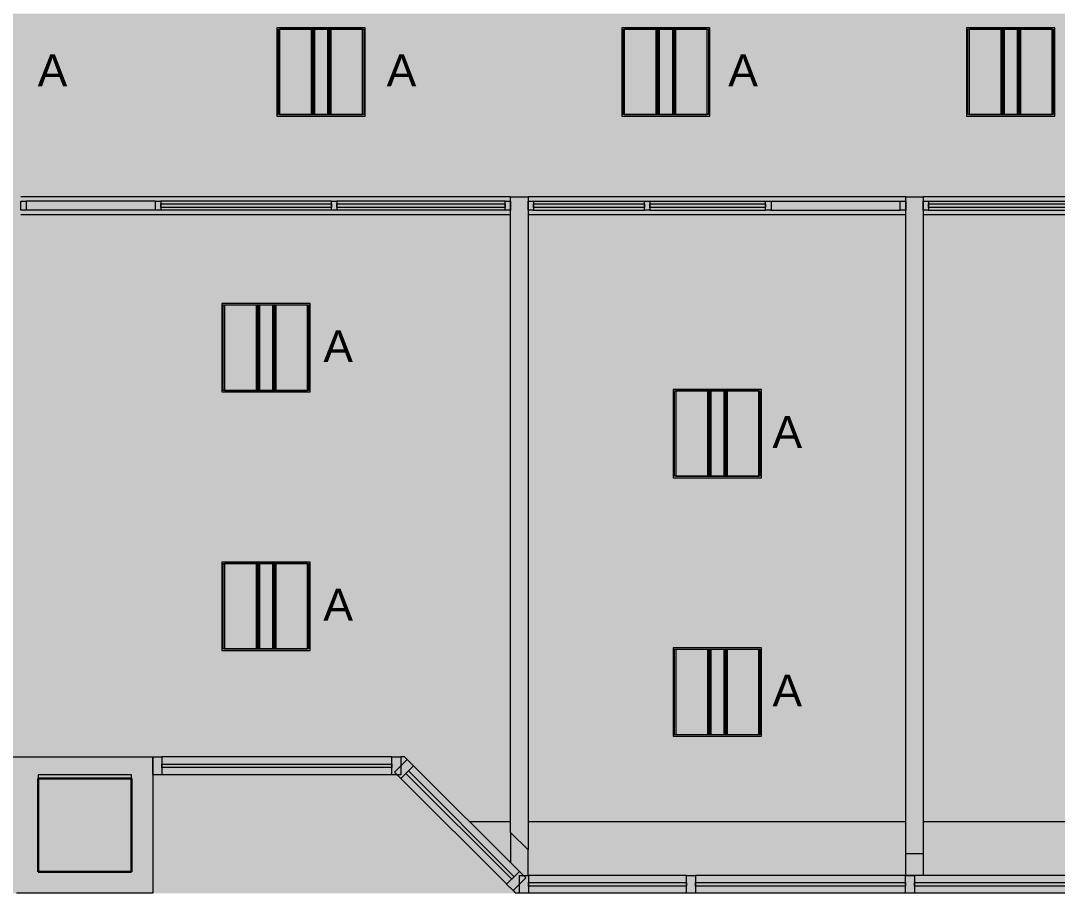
# Model space of a CAD drawing. Header units: inches. Extents: x -1196 to 1003, y -7097 to -4899.
# Drawn here: x -113.9 to 174.7, y -7097.3 to -6854.2 of the extents above; entities that cross this region are included whole.
import ezdxf

# ---------------------------------------------------------------- set-up
doc = ezdxf.new("R2010")
doc.units = ezdxf.units.IN
doc.header["$MEASUREMENT"] = 0
for name, color, linetype, lineweight in [('A-CLNG', 13, 'Continuous', 13), ('A-DETL-GENF', 92, 'Continuous', 9), ('A-GLAZ-CURT', 52, 'Continuous', 9), ('A-GLAZ-CWMG', 51, 'Continuous', 9), ('A-WALL', 113, 'Continuous', 9), ('E-LITE-EQPM', 33, 'Continuous', 9), ('E-LITE-EQPM-IDEN', 33, 'Continuous', 9), ('I-WALL', 2, 'Continuous', 9), ('S-COLS', 52, 'Continuous', 9)]:
    doc.layers.add(name, color=color, linetype=linetype, lineweight=lineweight)
doc.styles.add('Arial', font='arial.ttf', dxfattribs={"height": 8.851796})

# ---------------------------------------------------------------- blocks, each defined once
blk = doc.blocks.new('System Panel - Glazed-5269469-FIRST FLOOR RCP')
at = {"layer": 'A-GLAZ-CURT', "lineweight": 13}
for p, q in [((-20.83, -0.5), (-20.83, 0.5)), ((-20.83, 0.5), (20.83, 0.5)), ((20.83, 0.5), (20.83, -0.5)), ((20.83, -0.5), (-20.83, -0.5))]:
    blk.add_line(p, q, dxfattribs=at)
blk = doc.blocks.new('System Panel - Glazed-5269535-FIRST FLOOR RCP')
at = {"layer": 'A-GLAZ-CURT', "lineweight": 13}
for p, q in [((-32.02, -0.5), (-32.02, 0.5)), ((-32.02, 0.5), (32.02, 0.5)), ((32.02, 0.5), (32.02, -0.5)), ((32.02, -0.5), (-32.02, -0.5))]:
    blk.add_line(p, q, dxfattribs=at)
blk = doc.blocks.new('Rectangular Mullion - 2_5_ x 5_ rectangular-5269405-FIRST FLOOR RCP')
at = {"layer": 'A-GLAZ-CWMG', "lineweight": 20}
for p, q in [((0, 2.5), (-2.5, 2.5)), ((-2.5, 2.5), (-2.5, -2.5)), ((0, -2.5), (0, 2.5)), ((-2.5, -2.5), (0, -2.5))]:
    blk.add_line(p, q, dxfattribs=at)
blk = doc.blocks.new('Rectangular Mullion - 2_5_ x 5_ rectangular-4881059-FIRST FLOOR RCP')
at = {"layer": 'A-GLAZ-CWMG'}
for p, q in [((-1162.06, -5003.81), (-1162.06, -4939.78)), ((-1157.06, -5003.81), (-1157.06, -4939.78))]:
    blk.add_line(p, q, dxfattribs=at)
blk = doc.blocks.new('Rectangular Mullion - 2_5_ x 5_ rectangular-5269406-FIRST FLOOR RCP')
at = {"layer": 'A-GLAZ-CWMG', "lineweight": 20}
for p, q in [((-2.5, 2.5), (0, 2.5)), ((-2.5, -2.5), (-2.5, 2.5)), ((0, 2.5), (0, -2.5)), ((0, -2.5), (-2.5, -2.5))]:
    blk.add_line(p, q, dxfattribs=at)
blk = doc.blocks.new('Rectangular Mullion - 2_5_ x 5_ rectangular-4881012-FIRST FLOOR RCP')
at = {"layer": 'A-GLAZ-CWMG'}
for p, q in [((-91.56, -4901.78), (-62.1, -4931.24)), ((-95.1, -4905.31), (-65.63, -4934.78))]:
    blk.add_line(p, q, dxfattribs=at)
blk = doc.blocks.new('Rectangular Mullion - 2_5_ x 5_ rectangular-4899169-FIRST FLOOR RCP')
at = {"layer": 'A-GLAZ-CWMG'}
for p, q in [((71.47, -7092.28), (27.47, -7092.28)), ((71.47, -7097.28), (27.47, -7097.28))]:
    blk.add_line(p, q, dxfattribs=at)
blk = doc.blocks.new('Concrete-Rectangular-Column - 26 x26-4883016-FIRST FLOOR RCP')
at = {"layer": 'S-COLS', "lineweight": 30}
for p, q in [((-13, 13), (13, 13)), ((-13, -13), (-13, 13)), ((13, 13), (13, -13)), ((13, -13), (-13, -13))]:
    blk.add_line(p, q, dxfattribs=at)
blk = doc.blocks.new('System Panel - Glazed-5274685-FIRST FLOOR RCP')
at = {"layer": 'A-GLAZ-CURT', "lineweight": 13}
for p, q in [((-29.2, -0.5), (-29.2, 0.5)), ((-29.2, 0.5), (29.2, 0.5)), ((29.2, 0.5), (29.2, -0.5)), ((29.2, -0.5), (-29.2, -0.5))]:
    blk.add_line(p, q, dxfattribs=at)
blk = doc.blocks.new('System Panel - Glazed-5274686-FIRST FLOOR RCP')
at = {"layer": 'A-GLAZ-CURT', "lineweight": 13}
for p, q in [((-29.25, -0.5), (-29.25, 0.5)), ((-29.25, 0.5), (29.25, 0.5)), ((29.25, 0.5), (29.25, -0.5)), ((29.25, -0.5), (-29.25, -0.5))]:
    blk.add_line(p, q, dxfattribs=at)
blk = doc.blocks.new('Rectangular Mullion - 2_5_ x 5_ rectangular-V50-FIRST FLOOR RCP')
at = {"layer": 'A-GLAZ-CWMG'}
for p, q in [((193.37, -7092.28), (137.41, -7092.28)), ((193.37, -7097.28), (134.98, -7097.28))]:
    blk.add_line(p, q, dxfattribs=at)
blk = doc.blocks.new('System Panel - Glazed-5274687-FIRST FLOOR RCP')
at = {"layer": 'A-GLAZ-CURT', "lineweight": 13}
for p, q in [((-22, -0.5), (-22, 0.5)), ((-22, 0.5), (22, 0.5)), ((22, 0.5), (22, -0.5)), ((22, -0.5), (-22, -0.5))]:
    blk.add_line(p, q, dxfattribs=at)
blk = doc.blocks.new('Rectangular Mullion - 2_5_ x 5_ rectangular-V51-FIRST FLOOR RCP')
at = {"layer": 'A-GLAZ-CWMG'}
for p, q in [((132.47, -7092.28), (73.97, -7092.28)), ((132.47, -7094.28), (132.47, -7092.28)), ((132.47, -7097.28), (132.47, -7095.28)), ((132.47, -7097.28), (73.97, -7097.28))]:
    blk.add_line(p, q, dxfattribs=at)
blk = doc.blocks.new('Rectangular Mullion - 2_5_ x 5_ rectangular-5269403-FIRST FLOOR RCP')
at = {"layer": 'A-GLAZ-CWMG', "lineweight": 20}
for p, q in [((1.25, 2.5), (-1.25, 2.5)), ((-1.25, 2.5), (-1.25, -2.5)), ((1.25, -2.5), (1.25, 2.5)), ((-1.25, -2.5), (1.25, -2.5))]:
    blk.add_line(p, q, dxfattribs=at)
blk = doc.blocks.new('Rectangular Mullion - 1_5_ x 2_5_ rectangular-5299781-FIRST FLOOR RCP')
at = {"layer": 'A-GLAZ-CWMG', "lineweight": 20}
for p, q in [((-1.5, 1.25), (0, 1.25)), ((-1.5, -1.25), (-1.5, 1.25)), ((0, 1.25), (0, -1.25)), ((0, -1.25), (-1.5, -1.25))]:
    blk.add_line(p, q, dxfattribs=at)
blk = doc.blocks.new('System Panel - Glazed-5299843-FIRST FLOOR RCP')
at = {"layer": 'A-GLAZ-CURT', "lineweight": 13}
for p, q in [((-21.94, -0.5), (-21.94, 0.5)), ((-21.94, 0.5), (21.94, 0.5)), ((21.94, 0.5), (21.94, -0.5)), ((21.94, -0.5), (-21.94, -0.5))]:
    blk.add_line(p, q, dxfattribs=at)
blk = doc.blocks.new('Rectangular Mullion - 1_5_ x 2_5_ rectangular-5263886-FIRST FLOOR RCP')
at = {"layer": 'A-GLAZ-CWMG'}
for p, q in [((138.91, -6904.46), (182.8, -6904.46)), ((138.91, -6906.96), (182.8, -6906.96))]:
    blk.add_line(p, q, dxfattribs=at)
blk = doc.blocks.new('Rectangular Mullion - 1_5_ x 2_5_ rectangular-5258935-FIRST FLOOR RCP')
at = {"layer": 'A-GLAZ-CWMG'}
for p, q in [((-513.1, -5083.05), (-477.1, -5083.05)), ((-513.1, -5085.55), (-477.1, -5085.55))]:
    blk.add_line(p, q, dxfattribs=at)
blk = doc.blocks.new('Rectangular Mullion - 1_5_ x 2_5_ rectangular-5264475-FIRST FLOOR RCP')
at = {"layer": 'A-GLAZ-CWMG'}
for p, q in [((61.29, -6904.46), (93.54, -6904.46)), ((61.29, -6906.96), (93.54, -6906.96))]:
    blk.add_line(p, q, dxfattribs=at)
blk = doc.blocks.new('System Panel - Glazed-5299846-FIRST FLOOR RCP')
at = {"layer": 'A-GLAZ-CURT', "lineweight": 13}
for p, q in [((-15.44, -0.5), (-15.44, 0.5)), ((-15.44, 0.5), (15.44, 0.5)), ((15.44, 0.5), (15.44, -0.5)), ((15.44, -0.5), (-15.44, -0.5))]:
    blk.add_line(p, q, dxfattribs=at)
blk = doc.blocks.new('Rectangular Mullion - 1_5_ x 2_5_ rectangular-5299771-FIRST FLOOR RCP')
at = {"layer": 'A-GLAZ-CWMG', "lineweight": 20}
for p, q in [((0.75, 1.25), (-0.75, 1.25)), ((-0.75, 1.25), (-0.75, -1.25)), ((0.75, -1.25), (0.75, 1.25)), ((-0.75, -1.25), (0.75, -1.25))]:
    blk.add_line(p, q, dxfattribs=at)
blk = doc.blocks.new('Rectangular Mullion - 1_5_ x 2_5_ rectangular-5299784-FIRST FLOOR RCP')
at = {"layer": 'A-GLAZ-CWMG', "lineweight": 20}
for p, q in [((0, 1.25), (-1.5, 1.25)), ((-1.5, 1.25), (-1.5, -1.25)), ((0, -1.25), (0, 1.25)), ((-1.5, -1.25), (0, -1.25))]:
    blk.add_line(p, q, dxfattribs=at)
blk = doc.blocks.new('System Panel - Glazed-5299847-FIRST FLOOR RCP')
at = {"layer": 'A-GLAZ-CURT', "lineweight": 13}
for p, q in [((-16.125, -0.5), (-16.125, 0.5)), ((-16.125, 0.5), (16.125, 0.5)), ((16.125, 0.5), (16.125, -0.5)), ((16.125, -0.5), (-16.125, -0.5))]:
    blk.add_line(p, q, dxfattribs=at)
blk = doc.blocks.new('Rectangular Mullion - 1_5_ x 2_5_ rectangular-5264478-FIRST FLOOR RCP')
at = {"layer": 'A-GLAZ-CWMG'}
for p, q in [((28.91, -6904.46), (59.79, -6904.46)), ((28.91, -6906.96), (59.79, -6906.96))]:
    blk.add_line(p, q, dxfattribs=at)
blk = doc.blocks.new('Rectangular Mullion - 1_5_ x 2_5_ rectangular-5299811-FIRST FLOOR RCP')
at = {"layer": 'A-GLAZ-CWMG', "lineweight": 20}
for p, q in [((0.75, 1.25), (-0.75, 1.25)), ((-0.75, 1.25), (-0.75, -1.25)), ((0.75, -1.25), (0.75, 1.25)), ((-0.75, -1.25), (0.75, -1.25))]:
    blk.add_line(p, q, dxfattribs=at)
blk = doc.blocks.new('Rectangular Mullion - 1_5_ x 2_5_ rectangular-5258732-FIRST FLOOR RCP')
at = {"layer": 'A-GLAZ-CWMG'}
for p, q in [((-281.79, -5083.05), (-317.79, -5083.05)), ((-281.79, -5085.55), (-317.79, -5085.55))]:
    blk.add_line(p, q, dxfattribs=at)
blk = doc.blocks.new('Rectangular Mullion - 1_5_ x 2_5_ rectangular-5299777-FIRST FLOOR RCP')
at = {"layer": 'A-GLAZ-CWMG', "lineweight": 20}
for p, q in [((-1.5, 1.25), (0, 1.25)), ((-1.5, -1.25), (-1.5, 1.25)), ((0, 1.25), (0, -1.25)), ((0, -1.25), (-1.5, -1.25))]:
    blk.add_line(p, q, dxfattribs=at)
blk = doc.blocks.new('Rectangular Mullion - 1_5_ x 2_5_ rectangular-5265601-FIRST FLOOR RCP')
at = {"layer": 'A-GLAZ-CWMG'}
for p, q in [((-27.37, -6904.46), (-74.87, -6904.46)), ((-27.37, -6906.96), (-74.87, -6906.96))]:
    blk.add_line(p, q, dxfattribs=at)
blk = doc.blocks.new('System Panel - Glazed-5299851-FIRST FLOOR RCP')
at = {"layer": 'A-GLAZ-CURT', "lineweight": 13}
for p, q in [((-23.46, -0.5), (-23.46, 0.5)), ((-23.46, 0.5), (23.46, 0.5)), ((23.46, 0.5), (23.46, -0.5)), ((23.46, -0.5), (-23.46, -0.5))]:
    blk.add_line(p, q, dxfattribs=at)
blk = doc.blocks.new('Rectangular Mullion - 1_5_ x 2_5_ rectangular-5299765-FIRST FLOOR RCP')
at = {"layer": 'A-GLAZ-CWMG', "lineweight": 20}
for p, q in [((0.75, 1.25), (-0.75, 1.25)), ((-0.75, 1.25), (-0.75, -1.25)), ((0.75, -1.25), (0.75, 1.25)), ((-0.75, -1.25), (0.75, -1.25))]:
    blk.add_line(p, q, dxfattribs=at)
blk = doc.blocks.new('Rectangular Mullion - 1_5_ x 2_5_ rectangular-5299780-FIRST FLOOR RCP')
at = {"layer": 'A-GLAZ-CWMG', "lineweight": 20}
for p, q in [((0, 1.25), (-1.5, 1.25)), ((-1.5, 1.25), (-1.5, -1.25)), ((0, -1.25), (0, 1.25)), ((-1.5, -1.25), (0, -1.25))]:
    blk.add_line(p, q, dxfattribs=at)
blk = doc.blocks.new('System Panel - Glazed-5299852-FIRST FLOOR RCP')
at = {"layer": 'A-GLAZ-CURT', "lineweight": 13}
for p, q in [((-23.75, -0.5), (-23.75, 0.5)), ((-23.75, 0.5), (23.75, 0.5)), ((23.75, 0.5), (23.75, -0.5)), ((23.75, -0.5), (-23.75, -0.5))]:
    blk.add_line(p, q, dxfattribs=at)
blk = doc.blocks.new('Rectangular Mullion - 1_5_ x 2_5_ rectangular-5265604-FIRST FLOOR RCP')
at = {"layer": 'A-GLAZ-CWMG'}
for p, q in [((21.04, -6904.46), (-25.87, -6904.46)), ((21.04, -6906.96), (-25.87, -6906.96))]:
    blk.add_line(p, q, dxfattribs=at)
blk = doc.blocks.new('Rectangular Mullion - 1_5_ x 2_5_ rectangular-5299828-FIRST FLOOR RCP')
at = {"layer": 'A-GLAZ-CWMG', "lineweight": 20}
for p, q in [((0.75, 1.25), (-0.75, 1.25)), ((-0.75, 1.25), (-0.75, -1.25)), ((0.75, -1.25), (0.75, 1.25)), ((-0.75, -1.25), (0.75, -1.25))]:
    blk.add_line(p, q, dxfattribs=at)
blk = doc.blocks.new('L-Recessed-Axis-Plano - 2 X 2-4550865-FIRST FLOOR RCP')
at = {"layer": 'E-LITE-EQPM'}
for p, q in [((11.91, 11.87), (-11.91, 11.87)), ((-11.91, 11.87), (-11.91, -11.88)), ((-11.88, -11.56), (-11.88, 11.56)), ((-11.88, 11.56), (11.87, 11.56)), ((11.87, 11.56), (11.87, -11.56)), ((11.91, -11.88), (11.91, 11.87)), ((-11.88, 2.74), (11.87, 2.74)), ((11.87, 2.51), (-11.88, 2.51)), ((-11.88, 2.3), (11.87, 2.3)), ((-11.88, 2.2), (11.87, 2.2)), ((-11.88, 1.83), (11.87, 1.83)), ((-11.88, -1.83), (11.87, -1.83)), ((-11.88, -2.2), (11.87, -2.2)), ((-11.88, -2.3), (11.87, -2.3)), ((-11.88, -2.51), (11.87, -2.51)), ((-11.88, -2.74), (11.87, -2.74)), ((-11.91, -11.88), (11.91, -11.88)), ((11.87, -11.56), (-11.88, -11.56))]:
    blk.add_line(p, q, dxfattribs=at)

msp = doc.modelspace()

# ---------------------------------------------------------------- hatches: boundary and pattern name
at = {"layer": 'A-DETL-GENF'}
h = msp.add_hatch(color=253, dxfattribs=at)
h.paths.add_polyline_path([(-96.31, -7097.28), (1002.44, -7097.28), (1002.44, -5859.78), (322.42, -5859.78), (322.44, -6330.92), (683.59, -6330.92), (683.59, -6624.92), (559.5, -6624.92), (559.5, -6380.94), (274.94, -6380.94), (274.94, -6852.28), (-475.06, -6852.28), (-475.06, -7097.28), (-115.06, -7097.28)], flags=0)
h.paths.add_polyline_path([(607.07, -6718.44), (607.07, -6718.44), (607.07, -6718.11)], flags=0)
h.paths.add_polyline_path([(703.07, -6718.44), (703.07, -6718.44), (703.07, -6718.11)], flags=0)
h.paths.add_polyline_path([(415.07, -6718.44), (415.07, -6718.44), (415.07, -6718.11)], flags=0)
h.paths.add_polyline_path([(511.07, -6718.44), (511.07, -6718.44), (511.07, -6718.11)], flags=0)
h.paths.add_polyline_path([(319.07, -6718.44), (319.07, -6718.44), (319.07, -6718.11)], flags=0)
h.paths.add_polyline_path([(481.7, -6462.6), (481.7, -6462.6), (481.7, -6461.7)], flags=0)
h.paths.add_polyline_path([(-1005.67, -6377.88), (-1002.51, -6377.88), (-1002.51, -6251.58), (-715.06, -6251.58), (-715.06, -5622.4), (-875.59, -5622.4), (-875.59, -5364.35), (-276.76, -5364.35), (-276.76, -5627.86), (-149.01, -5627.86), (-149.01, -5748.71), (-83.94, -5813.77), (-83.92, -5862.8), (39.67, -5862.8), (154.2, -5748.27), (42.44, -5636.51), (42.44, -4899.28), (-1195.06, -4899.28), (-1195.06, -6377.88), (-1157.23, -6377.88)], flags=0)
h.paths.add_polyline_path([(703.45, -6310.98), (703.45, -6310.98), (703.45, -6310.76)], flags=0)
h.paths.add_polyline_path([(703.48, -6140.42), (703.48, -6140.42), (703.48, -6139.81)], flags=0)
h.paths.add_polyline_path([(-249.39, -5477.1), (-249.39, -5477.1), (-249.39, -5476.71)], flags=0)

# ---------------------------------------------------------------- linework, layer by layer
at = {"layer": 'A-CLNG'}
for p, q in [((-17.97, -6856.15), (-42.53, -6856.15)), ((-42.53, -6856.15), (-42.53, -6880.78)), ((-17.97, -6880.78), (-17.97, -6856.15)), ((78.03, -6856.15), (53.47, -6856.15)), ((53.47, -6856.15), (53.47, -6880.78)), ((78.03, -6880.78), (78.03, -6856.15)), ((174.03, -6856.15), (149.47, -6856.15)), ((149.47, -6856.15), (149.47, -6880.78)), ((174.03, -6880.78), (174.03, -6856.15)), ((-42.53, -6880.78), (-17.97, -6880.78)), ((53.47, -6880.78), (78.03, -6880.78)), ((149.47, -6880.78), (174.03, -6880.78)), ((-33.32, -6933), (-57.88, -6933)), ((-57.88, -6933), (-57.88, -6957.62)), ((-33.32, -6957.62), (-33.32, -6933)), ((-57.88, -6957.62), (-33.32, -6957.62)), ((92.36, -6956.9), (67.8, -6956.9)), ((67.8, -6956.9), (67.8, -6981.53)), ((92.36, -6981.53), (92.36, -6956.9)), ((67.8, -6981.53), (92.36, -6981.53)), ((-33.32, -7005), (-57.88, -7005)), ((-57.88, -7005), (-57.88, -7029.62)), ((-33.32, -7029.62), (-33.32, -7005)), ((-57.88, -7029.62), (-33.32, -7029.62)), ((92.36, -7028.9), (67.8, -7028.9)), ((67.8, -7028.9), (67.8, -7053.53)), ((92.36, -7053.53), (92.36, -7028.9)), ((67.8, -7053.53), (92.36, -7053.53)), ((11.01, -7077.28), (22.54, -7077.28)), ((27.41, -7077.28), (132.54, -7077.28)), ((137.41, -7077.28), (252.94, -7077.28))]:
    msp.add_line(p, q, dxfattribs=at)
at = {"layer": 'A-WALL'}
for p, q in [((22.54, -6903.28), (-113.87, -6903.28)), ((132.54, -6903.28), (27.41, -6903.28)), ((314.44, -6903.28), (137.41, -6903.28)), ((-113.87, -6908.15), (22.54, -6908.15)), ((27.41, -6908.15), (132.54, -6908.15)), ((137.41, -6908.15), (314.44, -6908.15)), ((22.54, -7080.32), (22.54, -7088.8)), ((27.41, -7092.28), (27.41, -7085.19))]:
    msp.add_line(p, q, dxfattribs=at)
at = {"layer": 'A-WALL', "lineweight": 13}
for p, q in [((22.54, -6903.28), (27.41, -6903.28)), ((22.54, -7080.32), (22.54, -6903.28)), ((27.41, -6903.28), (27.41, -7085.19)), ((132.54, -6903.28), (137.41, -6903.28)), ((132.54, -7092.28), (132.54, -6903.28)), ((137.41, -6903.28), (137.41, -7092.28)), ((-118.75, -7059.28), (-109.06, -7059.28)), ((-83.06, -7059.28), (-77.06, -7059.28)), ((-77.06, -7059.28), (-77.06, -7097.28)), ((-109.06, -7064.28), (-109.06, -7065.28)), ((-83.06, -7065.28), (-83.06, -7064.28)), ((27.41, -7085.19), (22.54, -7080.32)), ((137.41, -7086.28), (132.54, -7086.28)), ((137.41, -7092.28), (132.54, -7092.28)), ((-77.06, -7097.28), (-115.06, -7097.28))]:
    msp.add_line(p, q, dxfattribs=at)
at = {"layer": 'I-WALL', "lineweight": 13}
for p, q in [((-109.06, -7059.28), (-83.06, -7059.28)), ((-83.06, -7064.28), (-109.06, -7064.28))]:
    msp.add_line(p, q, dxfattribs=at)
at = {"layer": 'I-WALL'}
for p, q in [((-6.99, -7059.28), (-8.03, -7059.28)), ((-6.99, -7059.28), (-6.26, -7060.01)), ((23.21, -7096.54), (23.94, -7097.28)), ((24.97, -7097.28), (23.94, -7097.28))]:
    msp.add_line(p, q, dxfattribs=at)

# ---------------------------------------------------------------- block references
at = {"layer": 'A-GLAZ-CURT'}
for name, p, rotation in [('System Panel - Glazed-5299852-FIRST FLOOR RCP', (-51.12, -6905.71), 180), ('System Panel - Glazed-5299851-FIRST FLOOR RCP', (-2.42, -6905.71), 180), ('System Panel - Glazed-5269535-FIRST FLOOR RCP', (-42.54, -7061.78), 180), ('System Panel - Glazed-5269469-FIRST FLOOR RCP', (8.47, -7078.28), 135.0000000000003), ('System Panel - Glazed-5274687-FIRST FLOOR RCP', (49.47, -7094.78), 180), ('System Panel - Glazed-5274686-FIRST FLOOR RCP', (103.23, -7094.78), 180), ('System Panel - Glazed-5274685-FIRST FLOOR RCP', (164.17, -7094.78), 180)]:
    msp.add_blockref(name, p, dxfattribs=dict(at, rotation=rotation))
for name, p in [('System Panel - Glazed-5299846-FIRST FLOOR RCP', (44.35, -6905.71)), ('System Panel - Glazed-5299847-FIRST FLOOR RCP', (77.41, -6905.71)), ('System Panel - Glazed-5299843-FIRST FLOOR RCP', (160.85, -6905.71))]:
    msp.add_blockref(name, p, dxfattribs=at)
at = {"layer": 'A-GLAZ-CWMG', "extrusion": (0, 0, -1)}
for name, p in [('Rectangular Mullion - 1_5_ x 2_5_ rectangular-5299780-FIRST FLOOR RCP', (113.87, -6905.71)), ('Rectangular Mullion - 1_5_ x 2_5_ rectangular-5299765-FIRST FLOOR RCP', (75.62, -6905.71)), ('Rectangular Mullion - 1_5_ x 2_5_ rectangular-5299828-FIRST FLOOR RCP', (26.62, -6905.71)), ('Rectangular Mullion - 2_5_ x 5_ rectangular-5269405-FIRST FLOOR RCP', (77.06, -7061.78)), ('Rectangular Mullion - 2_5_ x 5_ rectangular-5269405-FIRST FLOOR RCP', (-24.97, -7094.78)), ('Rectangular Mullion - 2_5_ x 5_ rectangular-5269403-FIRST FLOOR RCP', (-72.72, -7094.78)), ('Rectangular Mullion - 2_5_ x 5_ rectangular-5269403-FIRST FLOOR RCP', (-133.73, -7094.78))]:
    msp.add_blockref(name, p, dxfattribs=at)
at = {"layer": 'A-GLAZ-CWMG'}
for name, p in [('Rectangular Mullion - 1_5_ x 2_5_ rectangular-5258732-FIRST FLOOR RCP', (205.42, -1821.41)), ('Rectangular Mullion - 1_5_ x 2_5_ rectangular-5265601-FIRST FLOOR RCP', (0, 0)), ('Rectangular Mullion - 1_5_ x 2_5_ rectangular-5265604-FIRST FLOOR RCP', (0, 0)), ('Rectangular Mullion - 1_5_ x 2_5_ rectangular-5299777-FIRST FLOOR RCP', (22.54, -6905.71)), ('Rectangular Mullion - 1_5_ x 2_5_ rectangular-5264478-FIRST FLOOR RCP', (0, 0)), ('Rectangular Mullion - 1_5_ x 2_5_ rectangular-5264475-FIRST FLOOR RCP', (0, 0)), ('Rectangular Mullion - 1_5_ x 2_5_ rectangular-5258935-FIRST FLOOR RCP', (608.13, -1821.41)), ('Rectangular Mullion - 1_5_ x 2_5_ rectangular-5263886-FIRST FLOOR RCP', (0, 0)), ('Rectangular Mullion - 2_5_ x 5_ rectangular-5269406-FIRST FLOOR RCP', (-8.03, -7061.78)), ('Rectangular Mullion - 2_5_ x 5_ rectangular-4899169-FIRST FLOOR RCP', (0, 0)), ('Rectangular Mullion - 2_5_ x 5_ rectangular-V51-FIRST FLOOR RCP', (0, 0)), ('Rectangular Mullion - 2_5_ x 5_ rectangular-V50-FIRST FLOOR RCP', (0, 0))]:
    msp.add_blockref(name, p, dxfattribs=at)
for name, p, rotation in [('Rectangular Mullion - 1_5_ x 2_5_ rectangular-5299781-FIRST FLOOR RCP', (27.41, -6905.71), 180), ('Rectangular Mullion - 1_5_ x 2_5_ rectangular-5299781-FIRST FLOOR RCP', (137.41, -6905.71), 180), ('Rectangular Mullion - 2_5_ x 5_ rectangular-4881059-FIRST FLOOR RCP', (-5014.34, -5902.22), 90.00000000000014), ('Rectangular Mullion - 2_5_ x 5_ rectangular-4881012-FIRST FLOOR RCP', (-70.12, -11996.55), 180), ('Rectangular Mullion - 2_5_ x 5_ rectangular-5269406-FIRST FLOOR RCP', (24.97, -7094.78), 315.0000000000003)]:
    msp.add_blockref(name, p, dxfattribs=dict(at, rotation=rotation))
at = {"layer": 'A-GLAZ-CWMG', "extrusion": (0, 0, -1)}
for name, p, rotation in [('Rectangular Mullion - 1_5_ x 2_5_ rectangular-5299811-FIRST FLOOR RCP', (-60.54, -6905.71), 180), ('Rectangular Mullion - 1_5_ x 2_5_ rectangular-5299771-FIRST FLOOR RCP', (-94.29, -6905.71), 180), ('Rectangular Mullion - 1_5_ x 2_5_ rectangular-5299784-FIRST FLOOR RCP', (-132.54, -6905.71), 180), ('Rectangular Mullion - 2_5_ x 5_ rectangular-5269405-FIRST FLOOR RCP', (8.03, -7061.78), 44.99999999999975)]:
    msp.add_blockref(name, p, dxfattribs=dict(at, rotation=rotation))
at = {"layer": 'E-LITE-EQPM', "extrusion": (0, 0, -1)}
for p, rotation in [((30.25, -6868.46), 270.0000000000001), ((-65.75, -6868.46), 270.0000000000001), ((-161.75, -6868.46), 270.0000000000001), ((45.6, -6945.31), 269.9999999999995), ((-80.08, -6969.21), 269.9999999999995), ((45.6, -7017.31), 269.9999999999995), ((-80.08, -7041.21), 269.9999999999995)]:
    msp.add_blockref('L-Recessed-Axis-Plano - 2 X 2-4550865-FIRST FLOOR RCP', p, dxfattribs=dict(at, rotation=rotation))
at = {"layer": 'S-COLS'}
msp.add_blockref('Concrete-Rectangular-Column - 26 x26-4883016-FIRST FLOOR RCP', (-96.06, -7078.28), dxfattribs=at)

# ---------------------------------------------------------------- texts
at = {"layer": 'E-LITE-EQPM-IDEN', "char_height": 8.85, "width": 9.828, "attachment_point": 2, "line_spacing_factor": 0.938532, "style": 'Arial'}
for insert in [(-105.03, -6863.61), (-7.85, -6863.61), (87.27, -6863.61), (-25.48, -6940.46), (99.57, -6964.36), (-25.48, -7012.46), (99.57, -7036.36)]:
    msp.add_mtext('A', dxfattribs=dict(at, insert=insert))

doc.saveas('drawing.dxf')
